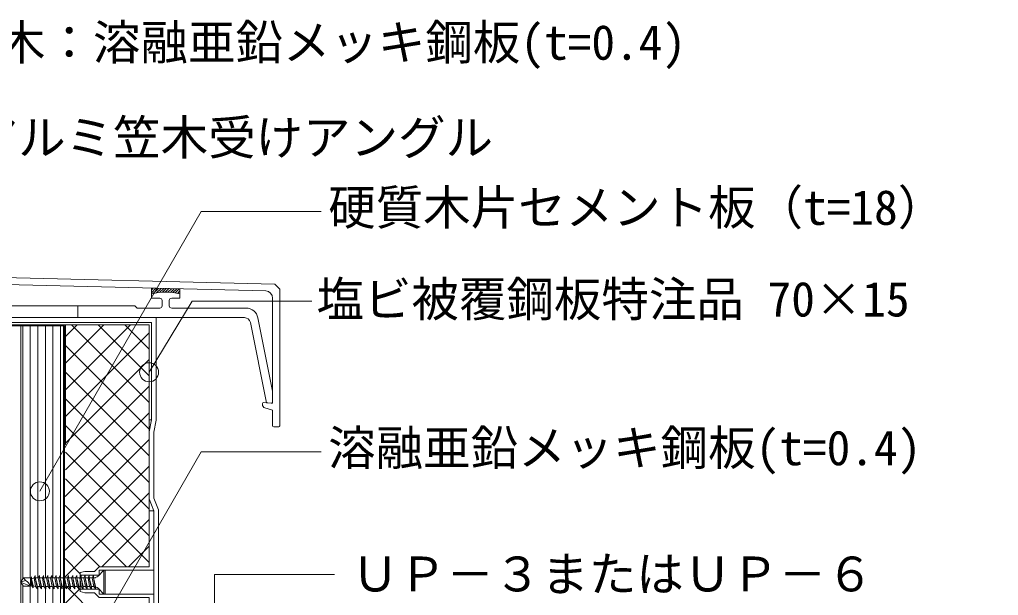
# Model space of a CAD drawing. Units: millimetres, scale not verified. Extents: x -1380 to 1380, y -955 to 955.
# Drawn here: x -354.4 to 57.8, y 43.3 to 285.6 of the extents above; entities that cross this region are included whole.
import ezdxf
from ezdxf.enums import TextEntityAlignment as Align

# ---------------------------------------------------------------- set-up
doc = ezdxf.new("R2010")
doc.units = ezdxf.units.MM
doc.header["$LTSCALE"] = 3
doc.linetypes.add('USER2', pattern=[3, 2.1, -0.9])
for name, color, linetype, lineweight in [('0-1_BOUSUI', 1, 'Continuous', 18), ('0-2_MOJI', 7, 'Continuous', 18), ('0-3_HATCH', 9, 'Continuous', 18), ('0-4_KANAMONO', 5, 'Continuous', 18), ('0-5_KANAMONO_SCREW', 4, 'Continuous', 18), ('0-7_dannnetu', 6, 'Continuous', 18), ('0-8_bo-do', 3, 'Continuous', 18), ('0-E_kasagi', 150, 'Continuous', 18), ('0-F_zatu', 6, 'Continuous', 18)]:
    doc.layers.add(name, color=color, linetype=linetype, lineweight=lineweight)
doc.styles.add('ＭＳ ゴシック', font='')
doc.styles.get('ＭＳ ゴシック').set_extended_font_data('MS Gothic')

msp = doc.modelspace()

# ---------------------------------------------------------------- linework, layer by layer
at = {"layer": '0-1_BOUSUI'}
for points in [[(-605.283, 159.21), (-365.081, 159.21), (-360.081, 160.21), (-296.883, 160.21), (-296.883, 117.012), (-297.883, 112.012), (-297.883, 84.283), (-295.883, 79.283), (-295.883, 18.513), (-297.883, 13.513), (-297.883, -66.59), (-252.567, -66.59), (-245.99, -67.69), (-49.263, -67.69), (-44.263, -65.69), (16.507, -65.69), (21.507, -67.69), (329.935, -67.69)], [(-605.283, 157.21), (-364.883, 157.21), (-359.883, 158.21), (-298.883, 158.21), (-298.883, 117.21), (-299.883, 112.21), (-299.883, 83.898), (-297.883, 78.898), (-297.883, 18.898), (-299.883, 13.898), (-299.883, -68.59), (-252.733, -68.59), (-246.156, -69.69), (-48.878, -69.69), (-43.878, -67.69), (16.122, -67.69), (21.122, -69.69), (329.935, -69.69)]]:
    msp.add_lwpolyline(points, dxfattribs=at)
at = {"layer": '0-2_MOJI'}
for p in [(-221.87, 52.066), (-272.308, -65.69)]:
    msp.add_line(p, (-272.308, 52.066), dxfattribs=at)
for points in [[(-227.453, 204.874), (-277.891, 204.874), (-345.878, 87.118)], [(-231.345, 167.192), (-281.783, 167.192), (-299.883, 137.21)], [(-227.453, 103.697), (-277.891, 103.697), (-334.883, 4.984)]]:
    msp.add_lwpolyline(points, dxfattribs=at)
for centre in [(-299.883, 137.21), (-299.883, 137.21), (-345.878, 87.118), (-345.878, 87.118)]:
    msp.add_circle(centre, 4, dxfattribs=at)
at = {"layer": '0-3_HATCH'}
for p, q in [((-353.083, 50.183), (-353.083, 156.81)), ((-349.908, 50.648), (-349.908, 156.81)), ((-346.733, 50.748), (-346.733, 156.81)), ((-343.558, 50.748), (-343.558, 156.81)), ((-340.383, 50.748), (-340.383, 156.81)), ((-337.208, 50.748), (-337.208, 156.81)), ((-335.083, 152.334), (-330.207, 157.21)), ((-335.083, 141.109), (-318.982, 157.21)), ((-335.083, 129.884), (-307.757, 157.21)), ((-299.883, 124.469), (-332.624, 157.21)), ((-299.883, 135.694), (-321.399, 157.21)), ((-299.883, 146.919), (-310.173, 157.21)), ((-335.083, 118.658), (-299.883, 153.858)), ((-299.883, 113.243), (-335.083, 148.443)), ((-335.083, 107.433), (-299.883, 142.633)), ((-299.883, 102.018), (-335.083, 137.218)), ((-335.122, 96.168), (-299.883, 131.408)), ((-299.883, 90.793), (-335.083, 125.993)), ((-335.164, 84.901), (-299.883, 120.182)), ((-299.883, 79.567), (-335.083, 114.767)), ((-335.206, 73.634), (-299.883, 108.957)), ((-299.883, 68.342), (-335.095, 103.554)), ((-335.248, 62.366), (-299.883, 97.732)), ((-299.883, 57.117), (-335.137, 92.37)), ((-335.29, 51.099), (-299.883, 86.506)), ((-309.39, 55.398), (-335.178, 81.187)), ((-319.766, 55.398), (-299.883, 75.281)), ((-320.615, 55.398), (-335.22, 70.003)), ((-308.541, 55.398), (-299.883, 64.056)), ((-328.883, 52.441), (-335.261, 58.819)), ((-353.083, -103.69), (-353.083, 47.613)), ((-349.908, -103.69), (-349.908, 47.148)), ((-346.733, -103.69), (-346.733, 47.048)), ((-343.558, -103.69), (-343.558, 46.215)), ((-340.383, -103.69), (-340.383, 46.648)), ((-337.208, -103.69), (-337.208, 47.048)), ((-335.483, 39.681), (-328.883, 46.281)), ((-299.883, 12.215), (-334.683, 47.015))]:
    msp.add_line(p, q, dxfattribs=at)
at = {"layer": '0-4_KANAMONO'}
for points in [[(-335.483, 106.81), (-335.483, 156.81), (-614.883, 156.81), (-614.883, 106.81), (-615.283, 106.81), (-615.283, 157.21), (-335.083, 157.21), (-335.083, 106.81)], [(-299.883, 117.21), (-298.883, 117.21), (-298.883, 158.21), (-359.883, 158.21), (-359.883, 157.21), (-299.883, 157.21)], [(-335.883, -103.69), (-335.883, -4.69), (-335.883, -0.958), (-335.883, 156.81), (-335.483, 156.81), (-335.483, -0.827), (-335.483, -4.559), (-335.483, -103.69)]]:
    msp.add_lwpolyline(points, close=True, dxfattribs=at)
at = {"layer": '0-5_KANAMONO_SCREW'}
for p, q in [((-318.883, 53.898), (-321.303, 51.478)), ((-318.883, 53.898), (-318.383, 53.898)), ((-318.383, 53.898), (-318.383, 43.898)), ((-353.983, 48.898), (-352.757, 50.648)), ((-353.983, 48.898), (-351.979, 49.639)), ((-349.815, 50.648), (-352.757, 50.648)), ((-349.383, 51.13), (-349.815, 50.33)), ((-349.815, 50.648), (-349.815, 47.148)), ((-349.815, 50.33), (-349.283, 47.37)), ((-348.349, 50.748), (-349.383, 50.33)), ((-349.383, 50.33), (-348.683, 46.57)), ((-347.808, 51.748), (-348.349, 50.748)), ((-348.349, 50.748), (-347.683, 47.048)), ((-347.808, 51.748), (-347.808, 50.748)), ((-346.599, 50.748), (-347.808, 50.748)), ((-347.808, 50.748), (-346.933, 46.048)), ((-347.808, 50.748), (-346.933, 47.048)), ((-346.058, 51.748), (-346.599, 50.748)), ((-346.599, 50.748), (-345.933, 47.048)), ((-346.058, 51.748), (-346.058, 50.748)), ((-344.849, 50.748), (-346.058, 50.748)), ((-346.058, 50.748), (-345.183, 46.048)), ((-346.058, 50.748), (-345.183, 47.048)), ((-344.308, 51.748), (-344.849, 50.748)), ((-344.849, 50.748), (-344.183, 47.048)), ((-344.308, 51.748), (-344.308, 50.748)), ((-344.308, 50.748), (-343.433, 46.048)), ((-344.308, 50.748), (-343.433, 47.048)), ((-343.099, 50.748), (-344.308, 50.748)), ((-342.558, 51.748), (-342.558, 50.748)), ((-341.349, 50.748), (-342.558, 50.748)), ((-342.558, 50.748), (-341.683, 46.048)), ((-342.558, 50.748), (-341.683, 47.048)), ((-340.808, 51.748), (-341.349, 50.748)), ((-341.349, 50.748), (-340.683, 47.048)), ((-340.808, 51.748), (-340.808, 50.748)), ((-339.599, 50.748), (-340.808, 50.748)), ((-340.808, 50.748), (-339.933, 46.048)), ((-340.808, 50.748), (-339.933, 47.048)), ((-339.058, 51.748), (-339.599, 50.748)), ((-339.599, 50.748), (-338.933, 47.048)), ((-339.058, 51.748), (-339.058, 50.748)), ((-337.849, 50.748), (-339.058, 50.748)), ((-339.058, 50.748), (-338.183, 46.048)), ((-339.058, 50.748), (-338.183, 47.048)), ((-337.308, 51.748), (-337.849, 50.748)), ((-336.099, 50.748), (-337.308, 50.748)), ((-337.308, 50.748), (-336.433, 47.048)), ((-335.558, 51.748), (-336.099, 50.748)), ((-334.349, 50.748), (-335.558, 50.748)), ((-335.558, 50.748), (-334.683, 47.048)), ((-333.808, 51.748), (-334.349, 50.748)), ((-332.599, 50.748), (-333.808, 50.748)), ((-333.808, 50.748), (-332.933, 47.048)), ((-332.058, 51.748), (-332.599, 50.748)), ((-330.849, 50.748), (-332.058, 50.748)), ((-332.058, 50.748), (-331.183, 47.048)), ((-330.308, 51.748), (-330.849, 50.748)), ((-329.099, 50.748), (-330.308, 50.748)), ((-330.308, 50.748), (-329.433, 47.048)), ((-328.558, 51.748), (-329.099, 50.748)), ((-327.349, 50.748), (-328.558, 50.748)), ((-328.558, 50.748), (-327.683, 47.048)), ((-326.808, 51.748), (-327.349, 50.748)), ((-327.349, 50.748), (-326.683, 47.048)), ((-325.599, 50.748), (-326.808, 50.748)), ((-326.808, 50.748), (-325.933, 47.048)), ((-325.058, 51.748), (-325.599, 50.748)), ((-323.849, 50.748), (-325.058, 50.748)), ((-325.058, 50.748), (-324.183, 47.048)), ((-323.308, 51.748), (-323.849, 50.748)), ((-323.308, 50.748), (-322.433, 47.048)), ((-323.308, 50.748), (-322.433, 50.748)), ((-322.433, 50.898), (-322.202, 50.96)), ((-322.433, 50.898), (-322.433, 50.748)), ((-353.983, 48.898), (-352.757, 47.148)), ((-349.283, 47.37), (-349.815, 47.37)), ((-347.683, 47.048), (-348.683, 47.37)), ((-347.683, 47.048), (-346.933, 46.048)), ((-345.933, 47.048), (-346.933, 47.048)), ((-346.933, 46.048), (-346.933, 47.048)), ((-345.933, 47.048), (-345.183, 46.048)), ((-344.183, 47.048), (-345.183, 47.048)), ((-345.183, 46.048), (-345.183, 47.048)), ((-344.183, 47.048), (-343.433, 46.048)), ((-343.433, 46.048), (-343.433, 47.048)), ((-342.433, 47.048), (-341.683, 46.048)), ((-340.683, 47.048), (-341.683, 47.048)), ((-341.683, 46.048), (-341.683, 47.048)), ((-340.683, 47.048), (-339.933, 46.048)), ((-338.933, 47.048), (-339.933, 47.048)), ((-339.933, 46.048), (-339.933, 47.048)), ((-338.933, 47.048), (-338.183, 46.048)), ((-337.183, 47.048), (-338.183, 47.048)), ((-338.183, 46.048), (-338.183, 47.048)), ((-335.433, 47.048), (-336.433, 47.048)), ((-336.433, 46.048), (-336.433, 47.048)), ((-333.683, 47.048), (-334.683, 47.048)), ((-334.683, 46.048), (-334.683, 47.048)), ((-331.933, 47.048), (-332.933, 47.048)), ((-332.933, 46.048), (-332.933, 47.048)), ((-330.183, 47.048), (-331.183, 47.048)), ((-331.183, 46.048), (-331.183, 47.048)), ((-328.433, 47.048), (-329.433, 47.048)), ((-329.433, 46.048), (-329.433, 47.048)), ((-326.683, 47.048), (-327.683, 47.048)), ((-327.683, 46.048), (-327.683, 47.048)), ((-326.683, 47.048), (-325.933, 46.048)), ((-324.933, 47.048), (-325.933, 47.048)), ((-325.933, 46.048), (-325.933, 47.048)), ((-323.183, 47.048), (-324.183, 47.048)), ((-324.183, 46.048), (-324.183, 47.048)), ((-322.433, 46.048), (-322.433, 47.048)), ((-322.433, 46.898), (-322.202, 46.836)), ((-318.883, 43.898), (-318.383, 43.898))]:
    msp.add_line(p, q, dxfattribs=at)
for points in [[(-318.883, 53.898), (-318.883, 43.898), (-321.303, 46.318)], [(-349.383, 51.13), (-349.383, 50.33), (-348.683, 47.37)], [(-342.558, 51.748), (-343.099, 50.748), (-342.433, 47.048), (-343.433, 47.048)], [(-337.849, 50.748), (-337.183, 47.048), (-336.433, 46.048)], [(-337.308, 51.748), (-337.308, 50.748), (-336.433, 46.048)], [(-336.099, 50.748), (-335.433, 47.048), (-334.683, 46.048)], [(-335.558, 51.748), (-335.558, 50.748), (-334.683, 46.048)], [(-334.349, 50.748), (-333.683, 47.048), (-332.933, 46.048)], [(-333.808, 51.748), (-333.808, 50.748), (-332.933, 46.048)], [(-332.599, 50.748), (-331.933, 47.048), (-331.183, 46.048)], [(-332.058, 51.748), (-332.058, 50.748), (-331.183, 46.048)], [(-330.849, 50.748), (-330.183, 47.048), (-329.433, 46.048)], [(-330.308, 51.748), (-330.308, 50.748), (-329.433, 46.048)], [(-329.099, 50.748), (-328.433, 47.048), (-327.683, 46.048)], [(-328.558, 51.748), (-328.558, 50.748), (-327.683, 46.048)], [(-326.808, 51.748), (-326.808, 50.748), (-325.933, 46.048)], [(-325.599, 50.748), (-324.933, 47.048), (-324.183, 46.048)], [(-325.058, 51.748), (-325.058, 50.748), (-324.183, 46.048)], [(-323.849, 50.748), (-323.183, 47.048), (-322.433, 46.048)], [(-323.308, 51.748), (-323.308, 50.748), (-322.433, 46.048)], [(-353.983, 48.898), (-349.815, 47.148), (-352.757, 47.148)], [(-349.283, 47.37), (-348.683, 46.57), (-348.683, 47.37)]]:
    msp.add_lwpolyline(points, dxfattribs=at)
for centre, radius, start, end in [((-353.983, 48.898), 2.136, 20.30447, 55), ((-355, 44.83), 5.679, 24.08593, 57.8643), ((-322.717, 52.892), 2, 284.93142, 315), ((-322.717, 44.904), 2, 45, 75.06858)]:
    msp.add_arc(centre, radius, start, end, dxfattribs=at)
at = {"layer": '0-7_dannnetu'}
msp.add_lwpolyline([(-335.083, 157.21), (-299.883, 157.21), (-299.883, 55.398)], dxfattribs=at)
at = {"layer": '0-8_bo-do'}
msp.add_lwpolyline([(-353.883, 156.81), (-335.883, 156.81), (-335.883, -103.69), (-353.883, -103.69)], close=True, dxfattribs=at)
at = {"layer": '0-E_kasagi'}
for p, q in [((-298.883, 170.179), (-298.883, 172.611)), ((-298.883, 171.833), (-298.123, 172.592)), ((-298.883, 170.71), (-297.027, 172.565)), ((-298.114, 170.356), (-295.932, 172.539)), ((-296.737, 170.611), (-294.836, 172.512)), ((-295.447, 170.778), (-293.74, 172.485)), ((-294.229, 170.874), (-292.645, 172.458)), ((-293.071, 170.909), (-291.549, 172.431)), ((-291.965, 170.893), (-290.454, 172.404)), ((-290.905, 170.83), (-289.358, 172.377)), ((-289.885, 170.728), (-288.262, 172.35)), ((-288.902, 170.588), (-287.167, 172.323)), ((-287.952, 170.415), (-286.883, 171.485)), ((-287.033, 170.212), (-286.883, 170.362)), ((-286.883, 170.175), (-286.883, 172.316)), ((-294.383, 167.41), (-294.383, 165.21)), ((-291.383, 165.21), (-291.383, 167.41)), ((-258.982, 164.21), (-290.383, 164.21)), ((-252.183, 123.657), (-252.183, 124.01)), ((-245.383, 114.21), (-247.383, 114.21))]:
    msp.add_line(p, q, dxfattribs=at)
at = {"layer": '0-E_kasagi', "linetype": 'USER2'}
msp.add_line((-329.883, 165.21), (-329.883, 160.21), dxfattribs=at)
at = {"layer": '0-E_kasagi'}
for points in [[(-644.883, 114.71), (-644.883, 184.21), (-642.983, 186.11), (-626.983, 185.71), (-624.883, 183.61), (-246.983, 174.31), (-244.883, 172.21), (-244.883, 114.71), (-244.883, 114.711)], [(-250.798, 171.431), (-626.16, 180.645), (-628.256, 182.741), (-638.808, 182.992)], [(-298.883, 170.179), (-298.883, 168.41), (-295.383, 168.41)], [(-290.383, 168.41), (-286.883, 168.41), (-286.883, 170.175)], [(-295.383, 164.21), (-304.883, 164.21), (-305.883, 165.21), (-442.383, 165.21)], [(-251.683, 124.51), (-247.883, 124.21), (-247.883, 168.432)], [(-630.064, 160.21), (-444.883, 160.21), (-259.702, 160.21)], [(-257.25, 158.2), (-250.494, 124.416), (-248.417, 124.252)], [(-247.883, 124.746), (-247.883, 129.21), (-254.079, 160.191)], [(-247.883, 114.71), (-247.883, 121.21), (-251.131, 122.225)]]:
    msp.add_lwpolyline(points, dxfattribs=at)
for centre, radius, start, end in [((-292.891, 145.987), 24.923, 76.0506, 103.9112), ((-250.883, 168.432), 3, 0.0028, 88.3697), ((-295.383, 167.41), 1, 0, 90), ((-295.383, 165.21), 1, 270, 0), ((-290.383, 167.41), 1, 90, 180), ((-290.383, 165.21), 1, 180, 270), ((-258.982, 159.209), 5, 11.3185, 89.9984), ((-259.702, 157.709), 2.501, 11.32307, 89.99131), ((-251.683, 124.01), 0.5, 90, 180), ((-248.375, 124.742), 0.492, 265.06349, 0.39332), ((-250.682, 123.657), 1.501, 180.01427, 252.59048), ((-247.383, 114.71), 0.5, 180, 270), ((-245.383, 114.71), 0.5, 270, 0.11459)]:
    msp.add_arc(centre, radius, start, end, dxfattribs=at)
at = {"layer": '0-F_zatu'}
for p, q in [((-297.883, 53.898), (-297.883, 43.898)), ((-328.883, 51.898), (-328.883, 45.898))]:
    msp.add_line(p, q, dxfattribs=at)
for points in [[(-320.883, 51.898), (-320.883, 53.898), (-297.883, 53.898), (-297.883, 78.898), (-299.883, 78.898), (-299.883, 55.398), (-320.883, 55.398), (-322.883, 53.398), (-326.883, 53.398), (-328.883, 52.898), (-328.883, 51.898)], [(-320.883, 45.898), (-320.883, 43.898), (-297.883, 43.898), (-297.883, 18.898), (-299.883, 18.898), (-299.883, 42.398), (-320.883, 42.398), (-322.883, 44.398), (-326.883, 44.398), (-328.883, 44.898), (-328.883, 45.898)]]:
    msp.add_lwpolyline(points, close=True, dxfattribs=at)

# ---------------------------------------------------------------- texts
at = {"layer": '0-2_MOJI', "style": 'ＭＳ ゴシック'}
for s, p in [('捨笠木：溶融亜鉛メッキ鋼板(t=0.4)', (-403.504, 264.353)), ('アルミ笠木受けアングル', (-375.022, 224.306)), ('硬質木片セメント板（t=18）', (-224.453, 194.874)), ('塩ビ被覆鋼板特注品 70×15', (-229.383, 156.281)), ('溶融亜鉛メッキ鋼板(t=0.4)', (-224.453, 93.697)), ('ＵＰ－３またはＵＰ－６', (-214.684, 40.604))]:
    msp.add_text(s, height=14.66, dxfattribs=at).set_placement(p, align=Align.BOTTOM_LEFT)

doc.saveas('drawing.dxf')
